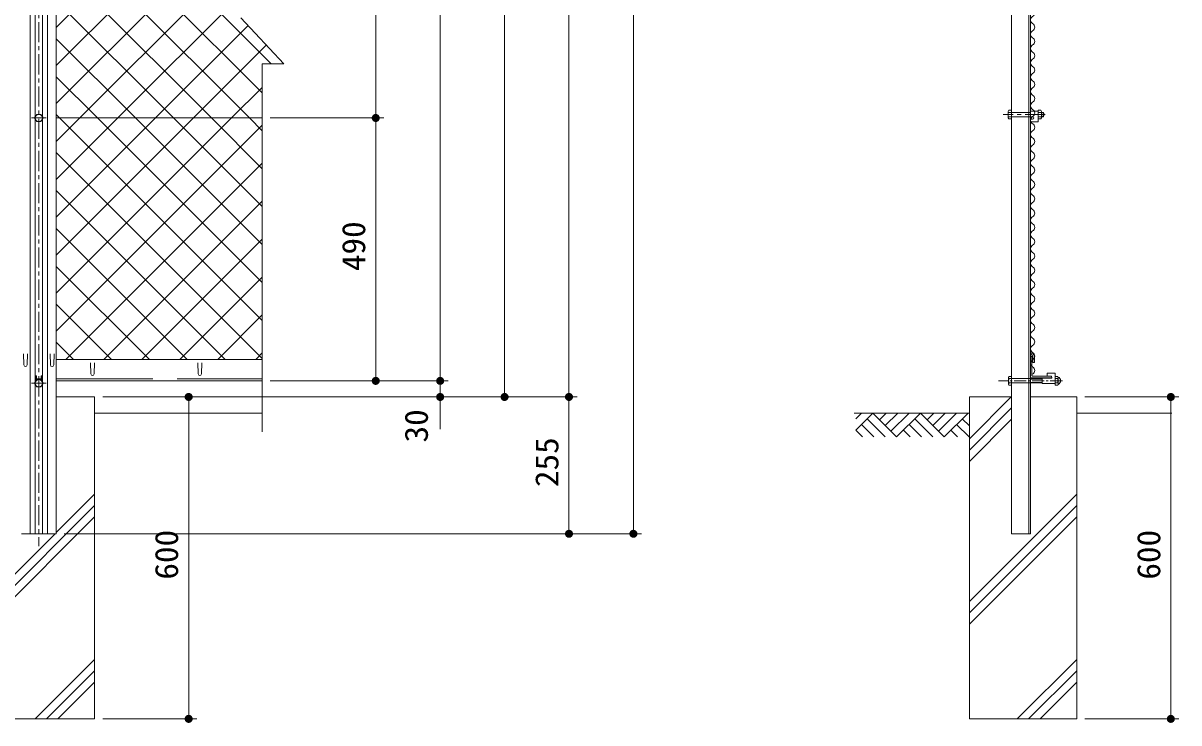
# Model space of a CAD drawing. Units: millimetres, scale not verified. Extents: x -4455 to 4455, y -3150 to 3150.
# Drawn here: x -1537 to 617, y -971 to 333 of the extents above; entities that cross this region are included whole.
import ezdxf
from ezdxf.enums import TextEntityAlignment as Align

# ---------------------------------------------------------------- set-up
doc = ezdxf.new("R2010")
doc.units = ezdxf.units.MM
doc.header["$LTSCALE"] = 30
for name, pattern in [('DASHED', [7.5, 6, -1.5]), ('USER1', [2, 1.25, -0.25, 0.25, -0.25]), ('USER2', [1.125, 0.75, -0.125, 0.125, -0.125]), ('USER3', [4.7625, 3.175, -1.5875])]:
    doc.linetypes.add(name, pattern=pattern)
for name, color, linetype, lineweight in [('0-0_5寸法', 1, 'Continuous', 18), ('0-1_SUNPOU', 1, 'Continuous', 18), ('0-2_1部材', 3, 'Continuous', 18), ('0-3_2網', 4, 'Continuous', 18), ('0-5_8部品', 7, 'Continuous', 9), ('0-6_GL', 7, 'Continuous', 9), ('0-7_4基礎', 4, 'Continuous', 18), ('0-8_中心線', 1, 'USER1', 18), ('0-9_0', 1, 'Continuous', 18), ('0-A_AMI', 3, 'Continuous', 18)]:
    doc.layers.add(name, color=color, linetype=linetype, lineweight=lineweight)
doc.styles.add('ＭＳ ゴシック', font='')
doc.styles.get('ＭＳ ゴシック').set_extended_font_data('MS Gothic')

# ---------------------------------------------------------------- blocks, each defined once
blk = doc.blocks.new('M1')
at = {"layer": '0-1_SUNPOU'}
blk.add_line((-7.5, 0), (-57.86, 0), dxfattribs=at)
for points in [[(0, 0), (-7.5, 0), (-7.44, 0.94)], [(0, 0), (-7.44, -0.94), (-7.5, 0)], [(0, 0), (-7.44, 0.94), (-7.26, 1.87)], [(0, 0), (-7.26, -1.87), (-7.44, -0.94)], [(0, 0), (-7.26, 1.87), (-6.97, 2.76)], [(0, 0), (-6.97, -2.76), (-7.26, -1.87)], [(0, 0), (-6.97, 2.76), (-6.57, 3.61)], [(0, 0), (-6.57, -3.61), (-6.97, -2.76)], [(0, 0), (-6.57, 3.61), (-6.07, 4.41)], [(0, 0), (-6.07, -4.41), (-6.57, -3.61)], [(0, 0), (-6.07, 4.41), (-5.47, 5.13)], [(0, 0), (-5.47, -5.13), (-6.07, -4.41)], [(0, 0), (-5.47, 5.13), (-4.78, 5.78)], [(0, 0), (-4.78, -5.78), (-5.47, -5.13)], [(0, 0), (-4.78, 5.78), (-4.02, 6.33)], [(0, 0), (-4.02, -6.33), (-4.78, -5.78)], [(0, 0), (-4.02, 6.33), (-3.19, 6.79)], [(0, 0), (-3.19, -6.79), (-4.02, -6.33)], [(0, 0), (-3.19, 6.79), (-2.32, 7.13)], [(0, 0), (-2.32, -7.13), (-3.19, -6.79)], [(0, 0), (-2.32, 7.13), (-1.41, 7.37)], [(0, 0), (-1.41, -7.37), (-2.32, -7.13)], [(0, 0), (-1.41, 7.37), (-0.47, 7.49)], [(0, 0), (-0.47, -7.49), (-1.41, -7.37)], [(0, 0), (-0.47, 7.49), (0.47, 7.49)], [(0, 0), (0.47, -7.49), (-0.47, -7.49)], [(0, 0), (0.47, 7.49), (1.41, 7.37)], [(0, 0), (1.41, 7.37), (2.32, 7.13)], [(0, 0), (2.32, 7.13), (3.19, 6.79)], [(0, 0), (3.19, 6.79), (4.02, 6.33)], [(0, 0), (4.02, 6.33), (4.78, 5.78)], [(0, 0), (4.78, 5.78), (5.47, 5.13)], [(0, 0), (5.47, 5.13), (6.07, 4.41)], [(0, 0), (6.07, 4.41), (6.57, 3.61)], [(0, 0), (6.57, 3.61), (6.97, 2.76)], [(0, 0), (6.97, 2.76), (7.26, 1.87)], [(0, 0), (7.26, 1.87), (7.44, 0.94)], [(0, 0), (7.44, 0.94), (7.5, 0)], [(0, 0), (1.41, -7.37), (0.47, -7.49)], [(0, 0), (2.32, -7.13), (1.41, -7.37)], [(0, 0), (3.19, -6.79), (2.32, -7.13)], [(0, 0), (4.02, -6.33), (3.19, -6.79)], [(0, 0), (4.78, -5.78), (4.02, -6.33)], [(0, 0), (5.47, -5.13), (4.78, -5.78)], [(0, 0), (6.07, -4.41), (5.47, -5.13)], [(0, 0), (6.57, -3.61), (6.07, -4.41)], [(0, 0), (6.97, -2.76), (6.57, -3.61)], [(0, 0), (7.26, -1.87), (6.97, -2.76)], [(0, 0), (7.44, -0.94), (7.26, -1.87)], [(0, 0), (7.5, 0), (7.44, -0.94)]]:
    blk.add_solid(points, dxfattribs=at)
blk = doc.blocks.new('GL-マーク')
at = {"layer": '0-9_0'}
for p, q in [((-418.12, -21.21), (-396.91, 0)), ((-418.12, -63.64), (-354.48, 0)), ((-354.48, 0), (-265.86, -88.62)), ((-304.52, 0), (-329.5, -24.98)), ((-262.09, 0), (-308.29, -46.2)), ((-219.67, 0), (-287.08, -67.41)), ((-177.24, 0), (-265.86, -88.62)), ((-177.24, 0), (-88.62, -88.62)), ((-127.28, 0), (-152.26, -24.98)), ((-84.85, 0), (-131.05, -46.19)), ((-42.43, 0), (-109.83, -67.41)), ((0, 0), (-88.62, -88.62)), ((-396.91, -42.43), (-350.71, -88.62)), ((-375.7, -21.21), (-308.29, -88.62)), ((-219.67, -42.43), (-173.47, -88.62)), ((-198.45, -21.21), (-131.05, -88.62)), ((3.77, -88.62), (-42.43, -42.43)), ((4.99, -47.42), (-21.21, -21.21)), ((-418.12, -63.64), (-393.14, -88.62)), ((-240.88, -63.64), (-215.9, -88.62)), ((-38.66, -88.62), (-63.64, -63.64))]:
    blk.add_line(p, q, dxfattribs=at)
blk = doc.blocks.new('NAMIX13')
at = {"layer": '0-A_AMI'}
for centre, start, end in [((-106.7, -200), 298.07249, 61.92751), ((106.7, -600), 118.07249, 241.92751), ((106.7, -1400), 118.07249, 241.92751), ((-106.7, -1000), 298.07249, 61.92751), ((-106.7, -1800), 298.07249, 61.92751), ((106.7, -2200), 118.07249, 241.92751), ((-106.7, -2600), 298.07249, 61.92751), ((106.7, -3000), 118.07249, 241.92751), ((-106.7, -3400), 298.07249, 61.92751), ((106.7, -3800), 118.07249, 241.92751), ((106.7, -4600), 118.07249, 241.92751), ((-106.7, -4200), 298.07249, 61.92751), ((-106.7, -5000), 298.07249, 61.92751), ((106.7, -5400), 118.07249, 241.92751), ((-106.7, -5800), 298.07249, 61.92751), ((106.7, -6200), 118.07249, 241.92751), ((-106.7, -6600), 298.07249, 61.92751), ((106.7, -7000), 118.07249, 241.92751), ((106.7, -7800), 118.07249, 241.92751), ((-106.7, -7400), 298.07249, 61.92751), ((-106.7, -8200), 298.07249, 61.92751), ((106.7, -8600), 118.07249, 241.92751)]:
    blk.add_arc(centre, 226.7, start, end, dxfattribs=at)

msp = doc.modelspace()

# ---------------------------------------------------------------- linework, layer by layer
at = {"layer": '0-0_5寸法'}
for p, q in [((-519.73, 1566.57), (-519.73, -333.43)), ((-759.73, -303.43), (-759.73, 1106.57)), ((-639.73, 1106.57), (-639.73, -333.43)), ((-879.73, 186.57), (-879.73, 616.57)), ((-1076.3, 156.57), (-864.73, 156.57)), ((-1076.3, 156.57), (-864.73, 156.57)), ((-879.73, -303.43), (-879.73, 126.57)), ((-759.73, -303.43), (-759.73, -273.43)), ((-1076.3, -333.43), (-744.73, -333.43)), ((-1076.3, -333.43), (-744.73, -333.43)), ((-1076.3, -333.43), (-864.73, -333.43)), ((-759.73, -333.43), (-759.73, -363.43)), ((-1388.51, -363.43), (-624.73, -363.43)), ((-1388.51, -363.43), (-504.73, -363.43)), ((-1388.51, -363.43), (-1213.29, -363.43)), ((-1370.66, -363.43), (-504.73, -363.43)), ((-1076.3, -363.43), (-744.73, -363.43)), ((441.32, -363.43), (616.54, -363.43)), ((-1228.29, -393.43), (-1228.29, -933.43)), ((-759.73, -393.43), (-759.73, -423.43)), ((-519.73, -393.43), (-519.73, -588.43)), ((601.54, -393.43), (601.54, -933.43)), ((-1459.96, -618.43), (-504.73, -618.43)), ((-1388.51, -963.43), (-1213.29, -963.43)), ((441.32, -963.43), (616.54, -963.43))]:
    msp.add_line(p, q, dxfattribs=at)
at = {"layer": '0-2_1部材'}
for p, q in [((-1523.46, 1646.57), (-1523.46, -618.43)), ((-1514.46, 1646.57), (-1514.46, -618.43)), ((-1500.46, 1646.57), (-1500.46, -618.43)), ((-1491.46, 1646.57), (-1491.46, -618.43)), ((-1411.21, -299.93), (-1410.46, -320.43)), ((-1403.71, -299.93), (-1404.46, -320.43)), ((-1211.21, -299.93), (-1210.46, -320.43)), ((-1203.71, -299.93), (-1204.46, -320.43))]:
    msp.add_line(p, q, dxfattribs=at)
at = {"layer": '0-2_1部材', "color": 7, "lineweight": 9}
for p, q in [((-1474.96, 1646.57), (-1474.96, -618.43)), ((304.87, 1646.57), (304.87, -363.43)), ((336.87, 1646.57), (336.87, -618.43)), ((-1474.96, 156.57), (-1091.3, 156.57)), ((-1474.96, -293.43), (-1091.3, -293.43)), ((339.87, -287.82), (341.37, -287.82)), ((342.87, -323.32), (342.87, -289.32)), ((-1474.96, -333.43), (-1091.3, -333.43)), ((341.87, -327.82), (379.87, -327.82)), ((344.37, -324.82), (378.37, -324.82)), ((379.87, -326.32), (379.87, -328.32)), ((304.87, -363.43), (304.87, -618.43)), ((-1539.96, -618.43), (-1474.96, -618.43)), ((339.87, -618.43), (304.87, -618.43))]:
    msp.add_line(p, q, dxfattribs=at)
at = {"layer": '0-2_1部材', "color": 4}
for p, q in [((-1131.3, 343.41), (-1051.3, 257.25)), ((-1091.3, 257.25), (-1091.3, -428.51)), ((-1091.3, 257.25), (-1051.3, 257.25))]:
    msp.add_line(p, q, dxfattribs=at)
at = {"layer": '0-2_1部材', "color": 1, "linetype": 'DASHED'}
msp.add_line((-1474.96, -329.43), (-1091.3, -329.43), dxfattribs=at)
at = {"layer": '0-2_1部材', "color": 7, "lineweight": 9}
msp.add_lwpolyline([(339.87, 1646.57), (339.87, -363.43), (339.87, -618.43)], dxfattribs=at)
for centre, radius, start, end in [((341.37, -289.32), 1.5, 0, 90), ((341.87, -325.82), 2, 209.64572, 270), ((344.37, -323.32), 1.5, 179.99992, 270), ((378.37, -326.32), 1.5, 0.01748, 90)]:
    msp.add_arc(centre, radius, start, end, dxfattribs=at)
at = {"layer": '0-2_1部材'}
for centre in [(-1407.46, -320.43), (-1207.46, -320.43)]:
    msp.add_arc(centre, 3, 180, 0, dxfattribs=at)
at = {"layer": '0-3_2網', "color": 1}
for p, q in [((-399.73, -588.43), (-399.73, 1616.57)), ((-1459.96, -618.43), (-384.73, -618.43))]:
    msp.add_line(p, q, dxfattribs=at)
at = {"layer": '0-3_2網'}
for p, q in [((-1474.96, 324.95), (-1153.34, 646.57)), ((-1474.96, 254.24), (-1091.3, 637.9)), ((-1091.3, 203.45), (-1474.96, 587.11)), ((-1474.96, 183.53), (-1091.3, 567.19)), ((-1115.13, 156.57), (-1474.96, 516.4)), ((-1431.21, 156.57), (-1091.3, 496.48)), ((-1185.84, 156.57), (-1474.96, 445.69)), ((-1360.5, 156.57), (-1091.3, 425.77)), ((-1256.55, 156.57), (-1474.96, 374.98)), ((-1327.26, 156.57), (-1474.96, 304.27)), ((-1397.97, 156.57), (-1474.96, 233.56)), ((-1468.68, 156.57), (-1474.96, 162.85)), ((-1474.96, 112.82), (-1431.21, 156.57)), ((-1474.96, 42.11), (-1360.5, 156.57)), ((-1091.3, -220.82), (-1468.68, 156.57)), ((-1091.3, -150.11), (-1397.97, 156.57)), ((-1091.3, -79.4), (-1327.26, 156.57)), ((-1091.3, -8.68), (-1256.55, 156.57)), ((-1091.3, 62.03), (-1185.84, 156.57)), ((-1091.3, 132.74), (-1115.13, 156.57)), ((-1474.96, -240.74), (-1091.3, 142.93)), ((-1091.3, -291.53), (-1474.96, 92.14)), ((-1456.95, -293.43), (-1091.3, 72.22)), ((-1160.1, -293.43), (-1474.96, 21.43)), ((-1386.24, -293.43), (-1091.3, 1.51)), ((-1230.82, -293.43), (-1474.96, -49.28)), ((-1315.53, -293.43), (-1091.3, -69.2)), ((-1301.53, -293.43), (-1474.96, -119.99)), ((-1244.82, -293.43), (-1091.3, -139.91)), ((-1372.24, -293.43), (-1474.96, -190.71)), ((-1174.11, -293.43), (-1091.3, -210.63)), ((-1442.95, -293.43), (-1474.96, -261.42)), ((-1103.39, -293.43), (-1091.3, -281.34))]:
    msp.add_line(p, q, dxfattribs=at)
for points in [[(-1074.39, 257.25), (-1463.71, 646.57), (-1474.96, 657.82)], [(-1474.96, -28.61), (-1289.79, 156.57), (-1117.65, 328.71)], [(-1474.96, -99.32), (-1219.08, 156.57), (-1083.6, 292.05)], [(-1474.96, -170.03), (-1148.37, 156.57), (-1091.3, 213.64)]]:
    msp.add_lwpolyline(points, dxfattribs=at)
at = {"layer": '0-3_2網', "color": 3}
for centre, start, end in [((347.62, -194.06), 118.07249, 241.92751), ((340.51, -180.73), 298.07249, 61.92751)]:
    msp.add_arc(centre, 7.56, start, end, dxfattribs=at)
at = {"layer": '0-5_8部品', "color": 1, "linetype": 'USER1', "lineweight": 18}
for p, q in [((-1520.9, 156.57), (-1494.01, 156.57)), ((367.49, 163), (289, 163)), ((-1520.9, -337.88), (-1494.01, -337.88))]:
    msp.add_line(p, q, dxfattribs=at)
at = {"layer": '0-5_8部品'}
for p, q in [((298.47, 168.92), (299.58, 170.84)), ((298.47, 157.08), (298.47, 168.92)), ((298.47, 157.08), (299.58, 155.16)), ((299.15, 167), (304.87, 167)), ((299.15, 159), (304.87, 159)), ((299.58, 170.84), (304.87, 170.84)), ((299.58, 155.16), (304.87, 155.16)), ((304.87, 155.16), (304.87, 170.84)), ((339.87, 169.32), (339.87, 158.82)), ((339.87, 169.32), (354.07, 169.32)), ((339.87, 158.82), (343.82, 158.82)), ((339.87, 154.32), (343.82, 154.32)), ((339.87, 154.32), (339.87, 149.32)), ((354.07, 155.16), (354.07, 170.84)), ((354.07, 169.32), (354.07, 149.32)), ((359.78, 167), (354.07, 167)), ((359.78, 159), (354.07, 159)), ((359.36, 155.16), (354.07, 155.16)), ((360.47, 157.08), (359.36, 155.16)), ((360.47, 157.08), (360.47, 168.92)), ((360.47, 167), (364.02, 167)), ((360.47, 159), (364.02, 159)), ((364.02, 159), (364.02, 167)), ((339.87, 149.32), (354.07, 149.32)), ((347.55, -287.03), (339.87, -275.36)), ((-1535.99, -283.28), (-1535.24, -303.78)), ((-1528.49, -283.28), (-1529.24, -303.78)), ((-1486.44, -283.28), (-1485.69, -303.78)), ((-1478.94, -283.28), (-1479.69, -303.78)), ((344.54, -287.93), (339.87, -280.82)), ((344.54, -298.93), (344.55, -287.93)), ((344.54, -298.93), (347.55, -298.93)), ((347.55, -298.93), (347.55, -287.03)), ((370.87, -319.32), (370.87, -324.82)), ((385.87, -319.32), (370.87, -319.32)), ((385.87, -325.32), (385.87, -319.32)), ((-1513.71, -335.13), (-1513.71, -324.2)), ((-1511.71, -329.2), (-1513.71, -329.2)), ((-1512.89, -333.7), (-1513.71, -333.7)), ((-1511.71, -329.43), (-1503.21, -329.43)), ((-1503.21, -324.2), (-1501.21, -324.2)), ((-1503.21, -331.67), (-1503.21, -324.2)), ((-1503.21, -329.2), (-1501.21, -329.2)), ((-1502.04, -333.7), (-1501.21, -333.7)), ((-1501.21, -335.13), (-1501.21, -324.2)), ((299.27, -326.4), (299.89, -325.32)), ((299.27, -340.25), (299.27, -326.4)), ((299.27, -340.25), (299.89, -341.32)), ((304.87, -325.32), (299.89, -325.32)), ((304.87, -329.32), (299.89, -329.32)), ((304.87, -337.32), (299.89, -337.32)), ((304.87, -341.32), (299.89, -341.32)), ((304.87, -341.32), (304.87, -325.32)), ((339.87, -329.32), (361.87, -329.32)), ((339.87, -337.32), (361.87, -337.32)), ((361.87, -338.32), (361.87, -328.32)), ((361.87, -328.32), (379.87, -328.32)), ((361.87, -338.32), (385.87, -338.32)), ((385.87, -341.32), (385.87, -325.32)), ((385.87, -325.32), (390.85, -325.32)), ((385.87, -337.32), (385.87, -329.32)), ((385.87, -329.32), (390.85, -329.32)), ((385.87, -337.32), (390.9, -337.32)), ((385.87, -341.32), (390.85, -341.32)), ((391.47, -340.25), (390.85, -341.32))]:
    msp.add_line(p, q, dxfattribs=at)
at = {"layer": '0-5_8部品', "color": 3, "linetype": 'DASHED', "lineweight": 18}
for p, q in [((304.87, 167), (339.87, 167)), ((304.87, 159), (339.87, 159))]:
    msp.add_line(p, q, dxfattribs=at)
at = {"layer": '0-5_8部品', "color": 1, "lineweight": 18}
for p, q in [((360.47, 166.2), (364.43, 166.2)), ((360.47, 159.8), (364.43, 159.8))]:
    msp.add_line(p, q, dxfattribs=at)
at = {"layer": '0-5_8部品', "color": 1, "linetype": 'USER2', "lineweight": 18}
msp.add_line((399.5, -333.32), (280.2, -333.32), dxfattribs=at)
at = {"layer": '0-5_8部品', "color": 3, "linetype": 'USER3', "lineweight": 18}
for p, q in [((304.87, -329.32), (339.87, -329.32)), ((304.87, -337.32), (339.87, -337.32))]:
    msp.add_line(p, q, dxfattribs=at)
at = {"layer": '0-5_8部品', "color": 4, "lineweight": 18}
for p, q in [((339.87, -330.12), (361.87, -330.12)), ((339.87, -336.52), (361.87, -336.52))]:
    msp.add_line(p, q, dxfattribs=at)
at = {"layer": '0-5_8部品', "color": 3, "lineweight": 18}
for points in [[(-1499.62, 156.57), (-1503.54, 149.78), (-1511.38, 149.78), (-1515.3, 156.57), (-1511.38, 163.36), (-1503.54, 163.36)], [(-1499.62, -337.88), (-1503.54, -344.67), (-1511.38, -344.67), (-1515.3, -337.88), (-1511.38, -331.09), (-1503.54, -331.09)]]:
    msp.add_lwpolyline(points, close=True, dxfattribs=at)
at = {"layer": '0-5_8部品'}
for points in [[(360.47, 168.92), (359.36, 170.84), (354.07, 170.84)], [(-1511.71, -331.67), (-1511.71, -324.2), (-1513.71, -324.2)], [(391.47, -340.25), (391.47, -326.4), (390.85, -325.32)]]:
    msp.add_lwpolyline(points, dxfattribs=at)
at = {"layer": '0-5_8部品', "color": 3, "lineweight": 18}
for centre in [(-1507.46, 156.57), (-1507.46, -337.88)]:
    msp.add_circle(centre, 6.8, dxfattribs=at)
at = {"layer": '0-5_8部品'}
for centre, radius, start, end in [((301.5, 168.92), 3.03, 180, 219.3382), ((310.47, 163), 12, 160.52878, 199.47122), ((301.5, 157.08), 3.03, 140.6618, 180), ((343.82, 156.57), 2.25, 270, 90), ((357.44, 168.92), 3.03, 320.6618, 0), ((348.47, 163), 12, 340.52878, 19.47122), ((357.44, 157.08), 3.03, 0, 39.3382), ((357.09, 163), 8, 330, 30), ((-1532.24, -303.78), 3, 180, 0), ((-1482.69, -303.78), 3, 180, 0), ((306.5, -326.4), 7.23, 179.99992, 203.88486), ((312.46, -333.32), 13.19, 162.35463, 197.65355), ((306.5, -340.25), 7.23, 156.1122, 179.99992), ((377.04, -333.44), 14.39, 344.30688, 16.61112), ((384.24, -326.4), 7.23, 336.03567, 0), ((384.24, -340.25), 7.27, 0, 23.62772), ((388.44, -333.19), 7.61, 293.49969, 65.96921)]:
    msp.add_arc(centre, radius, start, end, dxfattribs=at)
at = {"layer": '0-6_GL'}
for p, q in [((-1403.51, -393.43), (-1091.3, -393.43)), ((11.6, -393.43), (226.32, -393.43)), ((603.24, -393.43), (426.32, -393.43))]:
    msp.add_line(p, q, dxfattribs=at)
at = {"layer": '0-7_4基礎', "color": 7, "lineweight": 9}
for p, q in [((-1474.96, -363.43), (-1403.51, -363.43)), ((-1403.51, -963.43), (-1403.51, -363.43)), ((226.32, -963.43), (226.32, -363.43)), ((226.32, -363.43), (304.87, -363.43)), ((339.87, -363.43), (426.32, -363.43)), ((426.32, -963.43), (426.32, -363.43)), ((-1603.51, -963.43), (-1403.51, -963.43)), ((226.32, -963.43), (426.32, -963.43))]:
    msp.add_line(p, q, dxfattribs=at)
at = {"layer": '0-7_4基礎'}
for p, q in [((226.32, -441.21), (304.09, -363.43)), ((226.32, -462.42), (304.87, -383.87)), ((226.32, -483.63), (304.87, -405.08)), ((-1474.96, -616.12), (-1403.51, -544.67)), ((226.32, -744.67), (426.32, -544.67)), ((-1603.51, -765.88), (-1403.51, -565.88)), ((226.32, -765.88), (426.32, -565.88)), ((-1603.51, -787.09), (-1403.51, -587.09)), ((226.32, -787.09), (426.32, -587.09)), ((-1603.51, -744.67), (-1477.28, -618.43)), ((-1514.46, -963.43), (-1403.51, -852.49)), ((315.37, -963.43), (426.32, -852.49)), ((-1493.25, -963.43), (-1403.51, -873.7)), ((336.59, -963.43), (426.32, -873.7)), ((-1472.03, -963.43), (-1403.51, -894.91)), ((357.8, -963.43), (426.32, -894.91))]:
    msp.add_line(p, q, dxfattribs=at)
at = {"layer": '0-8_中心線'}
msp.add_line((-1507.46, 1655.2), (-1507.46, -641.27), dxfattribs=at)
at = {"layer": '0-A_AMI'}
for centre, start, end in [((347.62, -220.73), 118.07249, 241.92751), ((340.51, -207.4), 298.07249, 61.92751), ((340.51, -234.06), 298.07249, 61.92751), ((347.62, -247.4), 118.07249, 241.92751), ((340.51, -260.73), 298.07249, 61.92751), ((347.62, -274.06), 118.07249, 241.92751), ((347.62, -300.73), 118.07249, 241.92751), ((340.51, -287.4), 298.07249, 61.92751), ((340.51, -314.06), 298.07249, 61.92751)]:
    msp.add_arc(centre, 7.56, start, end, dxfattribs=at)

# ---------------------------------------------------------------- block references
at = {"layer": '0-0_5寸法'}
for p, rotation in [((-879.73, 156.57), 270), ((-879.73, 156.57), 90), ((-879.73, -333.43), 270), ((-759.73, -333.43), 270), ((-759.73, -333.43), 270), ((-639.73, -363.43), 270), ((-519.73, -363.43), 270), ((-1228.29, -363.43), 90), ((-759.73, -363.43), 90), ((-519.73, -363.43), 90), ((601.54, -363.43), 90), ((-519.73, -618.43), 270), ((-1228.29, -963.43), 270), ((601.54, -963.43), 270)]:
    msp.add_blockref('M1', p, dxfattribs=dict(at, rotation=rotation))
at = {"layer": '0-3_2網', "xscale": 0.03333333, "yscale": 0.03333333}
for p in [(344.07, 412.6), (344.07, 119.27)]:
    msp.add_blockref('NAMIX13', p, dxfattribs=at)
at = {"layer": '0-3_2網', "rotation": 270}
msp.add_blockref('M1', (-399.73, -618.43), dxfattribs=at)
at = {"layer": '0-6_GL', "xscale": 0.5, "yscale": 0.5}
msp.add_blockref('GL-マーク', (223.66, -393.58), dxfattribs=at)

# ---------------------------------------------------------------- texts
at = {"layer": '0-0_5寸法', "color": 3, "style": 'ＭＳ ゴシック', "width": 1.05}
for s, p in [('490', (-886.4, -128.93)), ('30', (-769.58, -448.3)), ('255', (-526.4, -531.43)), ('600', (-1234.97, -703.93)), ('600', (594.87, -703.93))]:
    msp.add_text(s, height=43.33, rotation=90, dxfattribs=at).set_placement(p, align=Align.BOTTOM_LEFT)

doc.saveas('drawing.dxf')
